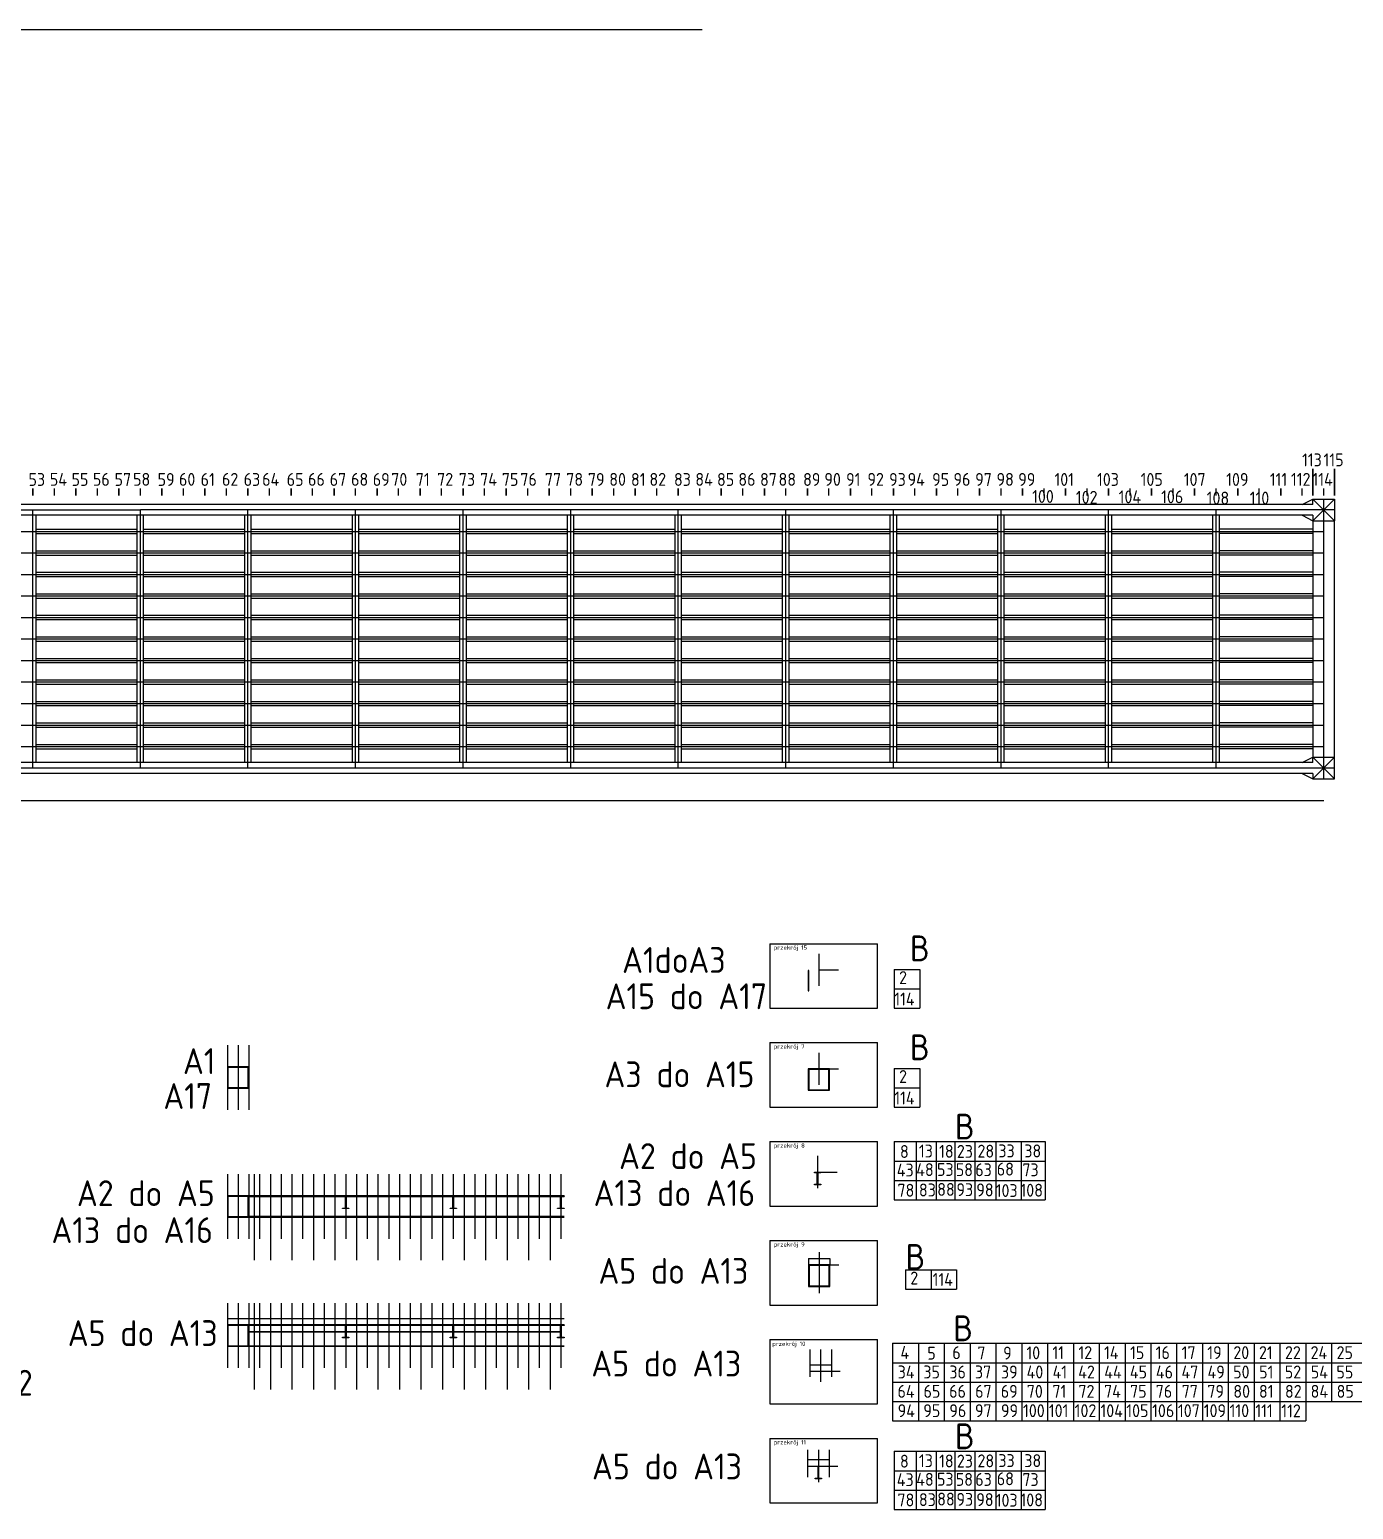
# Model space of a CAD drawing. Header units: millimetres. Extents: x 1597 to 131953, y -28680 to 57376.
# Drawn here: x 43442 to 74205, y -16002 to 18397 of the extents above; entities that cross this region are included whole.
import ezdxf

# ---------------------------------------------------------------- set-up
doc = ezdxf.new("R2010")
doc.units = ezdxf.units.MM
for name, color, linetype, lineweight in [('Warstwa1', 1, 'Continuous', 25), ('Warstwa2', 3, 'Continuous', 25), ('Warstwa3', 6, 'Continuous', 25), ('Warstwa4', 2, 'Continuous', 35)]:
    doc.layers.add(name, color=color, linetype=linetype, lineweight=lineweight)
doc.styles.get("Standard").update_dxf_attribs({"font": 'geniso.shx'})

msp = doc.modelspace()

# ---------------------------------------------------------------- linework, layer by layer
for p, q in [((73266.705, 7356.61), (18766.705, 7356.61)), ((73016.705, 7356.61), (73266.705, 7481.61)), ((73266.705, 7356.61), (73266.705, 7481.61)), ((73266.705, 7481.61), (73766.705, 7481.61)), ((73766.705, 7481.61), (73266.705, 6981.61)), ((73766.705, 6981.61), (73266.705, 7481.61)), ((73766.705, 7481.61), (73766.705, 6981.61)), ((73266.705, 7106.61), (18766.705, 7106.61)), ((73016.705, 7106.61), (73266.705, 6981.61)), ((73266.705, 7106.61), (73266.705, 6981.61)), ((73266.705, 6981.61), (73766.705, 6981.61)), ((73016.705, 1356.61), (73266.705, 1481.61)), ((73766.705, 981.61), (73266.705, 1481.61)), ((73766.705, 1481.61), (73266.705, 981.61)), ((73266.705, 1481.61), (73766.705, 1481.61)), ((73266.705, 1356.61), (73266.705, 1481.61)), ((73766.705, 981.61), (73766.705, 1481.61)), ((73266.705, 1356.61), (18766.705, 1356.61)), ((73266.705, 1106.61), (18766.705, 1106.61)), ((73016.705, 1106.61), (73266.705, 981.61)), ((73266.705, 1106.61), (73266.705, 981.61)), ((73266.705, 981.61), (73766.705, 981.61))]:
    msp.add_line(p, q)
at = {"layer": 'Warstwa1'}
for p, q in [((14178.198, 18397.046), (59068.709, 18397.046)), ((43591.705, 1356.61), (43591.705, 7106.61)), ((45941.705, 1356.61), (45941.705, 7106.61)), ((46091.705, 1356.61), (46091.705, 7106.61)), ((48441.705, 1356.61), (48441.705, 7106.61)), ((48591.705, 1356.61), (48591.705, 7106.61)), ((50941.705, 1356.61), (50941.705, 7106.61)), ((51091.705, 1356.61), (51091.705, 7106.61)), ((53441.705, 1356.61), (53441.705, 7106.61)), ((53591.705, 1356.61), (53591.705, 7106.61)), ((55941.705, 1356.61), (55941.705, 7106.61)), ((56091.705, 1356.61), (56091.705, 7106.61)), ((58441.705, 1356.61), (58441.705, 7106.61)), ((58591.705, 1356.61), (58591.705, 7106.61)), ((60941.705, 1356.61), (60941.705, 7106.61)), ((61091.705, 1356.61), (61091.705, 7106.61)), ((63441.705, 1356.61), (63441.705, 7106.61)), ((63591.705, 1356.61), (63591.705, 7106.61)), ((65941.705, 1356.61), (65941.705, 7106.61)), ((66091.705, 1356.61), (66091.705, 7106.61)), ((68441.705, 1356.61), (68441.705, 7106.61)), ((68591.705, 1356.61), (68591.705, 7106.61)), ((70941.705, 1356.61), (70941.705, 7106.61)), ((71091.705, 1356.61), (71091.705, 7106.61)), ((73266.705, 6981.61), (73266.705, 1481.61)), ((73766.705, 1481.61), (73766.705, 6981.61)), ((60646.591, -2851.392), (63146.591, -2851.392)), ((60646.591, -2851.392), (60646.591, -4351.392)), ((63146.591, -4351.392), (63146.591, -2851.392)), ((63535.848, -3451.392), (64130.001, -3451.392)), ((63535.848, -3451.392), (63535.848, -4351.392)), ((64130.001, -3451.392), (64130.001, -4351.392)), ((63535.848, -3901.392), (64130.001, -3901.392)), ((60646.591, -4351.392), (63146.591, -4351.392)), ((63535.848, -4351.392), (64130.001, -4351.392)), ((60646.591, -5151.392), (63146.591, -5151.392)), ((60646.591, -5151.392), (60646.591, -6651.392)), ((63146.591, -6651.392), (63146.591, -5151.392)), ((63535.848, -5751.392), (64130.001, -5751.392)), ((63535.848, -5751.392), (63535.848, -6651.392)), ((64130.001, -5751.392), (64130.001, -6651.392)), ((63535.848, -6201.392), (64130.001, -6201.392)), ((60646.591, -6651.392), (63146.591, -6651.392)), ((63535.848, -6651.392), (64130.001, -6651.392)), ((60646.591, -7451.392), (63146.591, -7451.392)), ((60646.591, -7451.392), (60646.591, -8951.392)), ((63146.591, -8951.392), (63146.591, -7451.392)), ((63535.848, -7453.254), (67044.753, -7453.254)), ((63535.848, -7453.254), (63535.848, -8803.254)), ((64045.673, -7453.254), (64045.673, -8803.254)), ((64513.263, -7453.254), (64513.263, -8803.254)), ((64945.082, -7453.254), (64945.082, -8803.254)), ((65411.759, -7453.254), (65411.759, -8803.254)), ((65892.869, -7453.254), (65892.869, -8803.254)), ((66487.022, -7453.254), (66487.022, -8803.254)), ((67044.753, -7453.254), (67044.753, -8803.254)), ((63535.848, -7903.254), (67044.753, -7903.254)), ((63535.848, -8353.254), (67044.753, -8353.254)), ((63535.848, -8803.254), (67044.753, -8803.254)), ((60646.591, -8951.392), (63146.591, -8951.392)), ((60646.591, -9751.392), (63146.591, -9751.392)), ((60646.591, -9751.392), (60646.591, -11251.392)), ((63146.591, -11251.392), (63146.591, -9751.392)), ((61539.412, -10170.606), (61539.412, -10320.606)), ((61539.412, -10170.606), (62039.412, -10170.606)), ((62039.412, -10170.606), (62039.412, -10320.606)), ((63795.639, -10435.146), (64389.792, -10435.146)), ((63795.639, -10435.146), (63795.639, -10885.146)), ((64389.792, -10435.146), (64389.792, -10885.146)), ((64389.792, -10435.146), (64983.944, -10435.146)), ((64389.792, -10435.146), (64389.792, -10885.146)), ((64983.944, -10435.146), (64983.944, -10885.146)), ((63795.639, -10885.146), (64389.792, -10885.146)), ((64389.792, -10885.146), (64983.944, -10885.146)), ((60646.591, -11251.392), (63146.591, -11251.392)), ((48037.248, -11560.972), (48037.248, -11710.972)), ((48037.248, -11560.972), (55862.248, -11560.972)), ((60646.591, -12051.392), (63146.591, -12051.392)), ((60646.591, -12051.392), (60646.591, -13551.392)), ((63146.591, -13551.392), (63146.591, -12051.392)), ((63497.931, -12141.324), (77897.931, -12141.324)), ((63497.931, -12141.324), (63497.931, -13941.324)), ((64097.931, -12141.324), (64097.931, -13941.324)), ((64697.931, -12141.324), (64697.931, -13941.324)), ((65297.931, -12141.324), (65297.931, -13941.324)), ((65897.931, -12141.324), (65897.931, -13941.324)), ((66497.931, -12141.324), (66497.931, -13941.324)), ((67097.931, -12141.324), (67097.931, -13941.324)), ((67697.931, -12141.324), (67697.931, -13941.324)), ((68297.931, -12141.324), (68297.931, -13941.324)), ((68897.931, -12141.324), (68897.931, -13941.324)), ((69497.931, -12141.324), (69497.931, -13941.324)), ((70097.931, -12141.324), (70097.931, -13941.324)), ((70697.931, -12141.324), (70697.931, -13941.324)), ((71297.931, -12141.324), (71297.931, -13941.324)), ((71897.931, -12141.324), (71897.931, -13941.324)), ((72497.931, -12141.324), (72497.931, -13941.324)), ((73097.931, -12141.324), (73097.931, -13941.324)), ((73697.931, -12141.324), (73697.931, -13491.324)), ((61573.501, -12637.914), (62073.501, -12637.914)), ((63497.931, -12591.324), (77897.931, -12591.324)), ((61573.501, -12787.914), (62073.501, -12787.914)), ((63497.931, -13041.324), (77897.931, -13041.324)), ((60646.591, -13551.392), (63146.591, -13551.392)), ((63497.931, -13491.324), (77897.931, -13491.324)), ((63497.931, -13941.324), (73097.931, -13941.324)), ((60646.591, -14351.392), (63146.591, -14351.392)), ((60646.591, -14351.392), (60646.591, -15851.392)), ((63146.591, -15851.392), (63146.591, -14351.392)), ((63535.848, -14651.961), (67044.753, -14651.961)), ((63535.848, -14651.961), (63535.848, -16001.961)), ((64045.673, -14651.961), (64045.673, -16001.961)), ((64513.263, -14651.961), (64513.263, -16001.961)), ((64945.082, -14651.961), (64945.082, -16001.961)), ((65411.759, -14651.961), (65411.759, -16001.961)), ((65892.869, -14651.961), (65892.869, -16001.961)), ((66487.022, -14651.961), (66487.022, -16001.961)), ((67044.753, -14651.961), (67044.753, -16001.961)), ((61521.299, -14843.371), (62021.299, -14843.371)), ((61521.299, -14993.371), (62021.299, -14993.371)), ((63535.848, -15101.961), (67044.753, -15101.961)), ((63535.848, -15551.961), (67044.753, -15551.961)), ((60646.591, -15851.392), (63146.591, -15851.392)), ((63535.848, -16001.961), (67044.753, -16001.961))]:
    msp.add_line(p, q, dxfattribs=at)
at = {"layer": 'Warstwa2'}
for p, q in [((44016.705, 7570.3), (44016.705, 7731.372)), ((45016.705, 7570.3), (45016.705, 7731.372)), ((46016.705, 7570.3), (46016.705, 7731.372)), ((47016.705, 7570.3), (47016.705, 7731.372)), ((48016.705, 7570.3), (48016.705, 7731.372)), ((49016.705, 7570.3), (49016.705, 7731.372)), ((50016.705, 7570.3), (50016.705, 7731.372)), ((51016.705, 7570.3), (51016.705, 7731.372)), ((52016.705, 7570.3), (52016.705, 7731.372)), ((53016.705, 7570.3), (53016.705, 7731.372)), ((54016.705, 7570.3), (54016.705, 7731.372)), ((55016.705, 7570.3), (55016.705, 7731.372)), ((56016.705, 7570.3), (56016.705, 7731.372)), ((57016.705, 7570.3), (57016.705, 7731.372)), ((58016.705, 7570.3), (58016.705, 7731.372)), ((59016.705, 7570.3), (59016.705, 7731.372)), ((60016.705, 7570.3), (60016.705, 7731.372)), ((61016.705, 7570.3), (61016.705, 7731.372)), ((62016.705, 7570.3), (62016.705, 7731.372)), ((63016.705, 7570.3), (63016.705, 7731.372)), ((64016.705, 7570.3), (64016.705, 7731.372)), ((65016.705, 7570.3), (65016.705, 7731.372)), ((66016.705, 7570.3), (66016.705, 7731.372)), ((67016.705, 7570.3), (67016.705, 7731.372)), ((68016.705, 7570.3), (68016.705, 7731.372)), ((69016.705, 7570.3), (69016.705, 7731.372)), ((70016.705, 7570.3), (70016.705, 7731.372)), ((71016.705, 7570.3), (71016.705, 7731.372)), ((72016.705, 7570.3), (72016.705, 7731.372)), ((73016.705, 7570.3), (73016.705, 7731.372)), ((73516.705, 7570.3), (73516.705, 7731.372))]:
    msp.add_line(p, q, dxfattribs=at)
for points in [[(61532.666, -3474.951), (61532.666, -3944.951), (61547.666, -3944.951), (61547.666, -3474.951)], [(48037.248, -6210.972), (48537.248, -6210.972), (48537.248, -5710.972), (48037.248, -5710.972)], [(48052.248, -6195.972), (48522.248, -6195.972), (48522.248, -5725.972), (48052.248, -5725.972)], [(61532.666, -6259.951), (62032.666, -6259.951), (62032.666, -5759.951), (61532.666, -5759.951)], [(61547.666, -6244.951), (62017.666, -6244.951), (62017.666, -5774.951), (61547.666, -5774.951)], [(61679.119, -8460.072), (61679.119, -8445.072), (61746.619, -8445.072), (61746.619, -8175.072), (61679.119, -8175.072), (61679.119, -8160.072), (61829.119, -8160.072), (61829.119, -8175.072), (61761.619, -8175.072), (61761.619, -8445.072), (61829.119, -8445.072), (61829.119, -8460.072)], [(48037.248, -9210.972), (48537.248, -9210.972), (48537.248, -8710.972), (48037.248, -8710.972)], [(48052.248, -9195.972), (48522.248, -9195.972), (48522.248, -8725.972), (48052.248, -8725.972)], [(50712.248, -9010.972), (50712.248, -8995.972), (50779.748, -8995.972), (50779.748, -8725.972), (50712.248, -8725.972), (50712.248, -8710.972), (50862.248, -8710.972), (50862.248, -8725.972), (50794.748, -8725.972), (50794.748, -8995.972), (50862.248, -8995.972), (50862.248, -9010.972)], [(53212.248, -9010.972), (53212.248, -8995.972), (53279.748, -8995.972), (53279.748, -8725.972), (53212.248, -8725.972), (53212.248, -8710.972), (53362.248, -8710.972), (53362.248, -8725.972), (53294.748, -8725.972), (53294.748, -8995.972), (53362.248, -8995.972), (53362.248, -9010.972)], [(55712.248, -9010.972), (55712.248, -8995.972), (55779.748, -8995.972), (55779.748, -8725.972), (55712.248, -8725.972), (55712.248, -8710.972), (55862.248, -8710.972), (55862.248, -8725.972), (55794.748, -8725.972), (55794.748, -8995.972), (55862.248, -8995.972), (55862.248, -9010.972)], [(61539.412, -10820.606), (62039.412, -10820.606), (62039.412, -10320.606), (61539.412, -10320.606)], [(61554.412, -10805.606), (62024.412, -10805.606), (62024.412, -10335.606), (61554.412, -10335.606)], [(48037.248, -12210.972), (48537.248, -12210.972), (48537.248, -11710.972), (48037.248, -11710.972)], [(48052.248, -12195.972), (48522.248, -12195.972), (48522.248, -11725.972), (48052.248, -11725.972)], [(50712.248, -12010.972), (50712.248, -11995.972), (50779.748, -11995.972), (50779.748, -11725.972), (50712.248, -11725.972), (50712.248, -11710.972), (50862.248, -11710.972), (50862.248, -11725.972), (50794.748, -11725.972), (50794.748, -11995.972), (50862.248, -11995.972), (50862.248, -12010.972)], [(53212.248, -12010.972), (53212.248, -11995.972), (53279.748, -11995.972), (53279.748, -11725.972), (53212.248, -11725.972), (53212.248, -11710.972), (53362.248, -11710.972), (53362.248, -11725.972), (53294.748, -11725.972), (53294.748, -11995.972), (53362.248, -11995.972), (53362.248, -12010.972)], [(55712.248, -12010.972), (55712.248, -11995.972), (55779.748, -11995.972), (55779.748, -11725.972), (55712.248, -11725.972), (55712.248, -11710.972), (55862.248, -11710.972), (55862.248, -11725.972), (55794.748, -11725.972), (55794.748, -11995.972), (55862.248, -11995.972), (55862.248, -12010.972)], [(61696.299, -15293.371), (61696.299, -15278.371), (61763.799, -15278.371), (61763.799, -15008.371), (61696.299, -15008.371), (61696.299, -14993.371), (61846.299, -14993.371), (61846.299, -15008.371), (61778.799, -15008.371), (61778.799, -15278.371), (61846.299, -15278.371), (61846.299, -15293.371)]]:
    msp.add_lwpolyline(points, close=True, dxfattribs=at)
at = {"layer": 'Warstwa3'}
for p, q in [((18266.705, 7231.61), (46016.705, 7231.61)), ((43516.705, 1231.61), (43516.705, 7231.61)), ((46016.705, 1231.61), (46016.705, 7231.61)), ((73766.705, 7231.61), (46016.705, 7231.61)), ((48516.705, 1231.61), (48516.705, 7231.61)), ((51016.705, 1231.61), (51016.705, 7231.61)), ((53516.705, 1231.61), (53516.705, 7231.61)), ((56016.705, 1231.61), (56016.705, 7231.61)), ((58516.705, 1231.61), (58516.705, 7231.61)), ((61016.705, 1231.61), (61016.705, 7231.61)), ((63516.705, 1231.61), (63516.705, 7231.61)), ((66016.705, 1231.61), (66016.705, 7231.61)), ((68516.705, 1231.61), (68516.705, 7231.61)), ((71016.705, 1231.61), (71016.705, 7231.61)), ((73516.705, 981.61), (73516.705, 7481.61)), ((73516.705, 981.61), (73516.705, 7481.61)), ((18516.705, 6731.61), (73516.705, 6731.61)), ((18516.705, 6231.61), (73516.705, 6231.61)), ((18516.705, 5731.61), (73516.705, 5731.61)), ((18516.705, 5231.61), (73516.705, 5231.61)), ((18516.705, 4731.61), (73516.705, 4731.61)), ((18516.705, 4231.61), (73516.705, 4231.61)), ((18516.705, 3731.61), (73516.705, 3731.61)), ((18516.705, 3231.61), (73516.705, 3231.61)), ((18516.705, 2731.61), (73516.705, 2731.61)), ((18516.705, 2231.61), (73516.705, 2231.61)), ((18516.705, 1731.61), (73516.705, 1731.61)), ((73766.705, 1231.61), (18266.705, 1231.61)), ((18516.705, 478.115), (73516.705, 478.115)), ((61782.666, -3084.951), (61782.666, -3834.951)), ((61782.666, -3459.951), (62236.929, -3459.951)), ((48037.248, -5210.972), (48037.248, -6710.972)), ((48287.248, -5210.972), (48287.248, -6710.972)), ((48537.248, -5210.972), (48537.248, -6710.972)), ((61782.666, -5384.951), (61782.666, -6134.951)), ((61782.666, -5759.951), (62236.929, -5759.951)), ((61754.119, -7785.072), (61754.119, -8535.072)), ((48037.248, -8210.972), (48037.248, -9710.972)), ((48287.248, -8210.972), (48287.248, -9710.972)), ((48537.248, -8210.972), (48537.248, -9710.972)), ((48787.248, -8210.972), (48787.248, -9710.972)), ((49287.248, -8210.972), (49287.248, -9710.972)), ((49787.248, -8210.972), (49787.248, -9710.972)), ((50287.248, -8210.972), (50287.248, -9710.972)), ((50787.248, -8210.972), (50787.248, -9710.972)), ((51287.248, -8210.972), (51287.248, -9710.972)), ((51787.248, -8210.972), (51787.248, -9710.972)), ((52287.248, -8210.972), (52287.248, -9710.972)), ((52787.248, -8210.972), (52787.248, -9710.972)), ((53287.248, -8210.972), (53287.248, -9710.972)), ((53787.248, -8210.972), (53787.248, -9710.972)), ((54287.248, -8210.972), (54287.248, -9710.972)), ((54787.248, -8210.972), (54787.248, -9710.972)), ((55287.248, -8210.972), (55287.248, -9710.972)), ((55787.248, -8210.972), (55787.248, -9710.972)), ((61754.119, -8160.072), (62208.382, -8160.072)), ((61789.412, -10020.606), (61789.412, -10972.405)), ((61789.412, -10320.606), (62243.675, -10320.606)), ((48037.248, -11210.972), (48037.248, -12710.972)), ((48287.248, -11210.972), (48287.248, -12710.972)), ((48537.248, -11210.972), (48537.248, -12710.972)), ((48787.248, -11210.972), (48787.248, -12710.972)), ((49287.248, -11210.972), (49287.248, -12710.972)), ((49787.248, -11210.972), (49787.248, -12710.972)), ((50287.248, -11210.972), (50287.248, -12710.972)), ((50787.248, -11210.972), (50787.248, -12710.972)), ((51287.248, -11210.972), (51287.248, -12710.972)), ((51787.248, -11210.972), (51787.248, -12710.972)), ((52287.248, -11210.972), (52287.248, -12710.972)), ((52787.248, -11210.972), (52787.248, -12710.972)), ((53287.248, -11210.972), (53287.248, -12710.972)), ((53787.248, -11210.972), (53787.248, -12710.972)), ((54287.248, -11210.972), (54287.248, -12710.972)), ((54787.248, -11210.972), (54787.248, -12710.972)), ((55287.248, -11210.972), (55287.248, -12710.972)), ((55787.248, -11210.972), (55787.248, -12710.972)), ((61823.501, -12287.914), (61823.501, -13037.914)), ((61823.501, -12787.914), (62277.764, -12787.914)), ((61771.299, -14618.371), (61771.299, -15368.371)), ((61771.299, -14993.371), (62225.562, -14993.371))]:
    msp.add_line(p, q, dxfattribs=at)
at = {"layer": 'Warstwa3', "color": 2}
for p, q in [((43591.705, 6781.61), (45941.705, 6781.61)), ((43591.705, 6681.61), (45941.705, 6681.61)), ((46091.705, 6781.61), (48441.705, 6781.61)), ((46091.705, 6681.61), (48441.705, 6681.61)), ((48591.705, 6781.61), (50941.705, 6781.61)), ((48591.705, 6681.61), (50941.705, 6681.61)), ((51091.705, 6781.61), (53441.705, 6781.61)), ((51091.705, 6681.61), (53441.705, 6681.61)), ((53591.705, 6781.61), (55941.705, 6781.61)), ((53591.705, 6681.61), (55941.705, 6681.61)), ((56091.705, 6781.61), (58441.705, 6781.61)), ((56091.705, 6681.61), (58441.705, 6681.61)), ((58591.705, 6781.61), (60941.705, 6781.61)), ((58591.705, 6681.61), (60941.705, 6681.61)), ((61091.705, 6781.61), (63441.705, 6781.61)), ((61091.705, 6681.61), (63441.705, 6681.61)), ((63591.705, 6781.61), (65941.705, 6781.61)), ((63591.705, 6681.61), (65941.705, 6681.61)), ((66091.705, 6781.61), (68441.705, 6781.61)), ((66091.705, 6681.61), (68441.705, 6681.61)), ((68591.705, 6781.61), (70941.705, 6781.61)), ((68591.705, 6681.61), (70941.705, 6681.61)), ((73266.705, 6781.61), (71091.705, 6781.61)), ((73266.705, 6681.61), (71091.705, 6681.61)), ((43591.705, 6281.61), (45941.705, 6281.61)), ((46091.705, 6281.61), (48441.705, 6281.61)), ((48591.705, 6281.61), (50941.705, 6281.61)), ((51091.705, 6281.61), (53441.705, 6281.61)), ((53591.705, 6281.61), (55941.705, 6281.61)), ((56091.705, 6281.61), (58441.705, 6281.61)), ((58591.705, 6281.61), (60941.705, 6281.61)), ((61091.705, 6281.61), (63441.705, 6281.61)), ((63591.705, 6281.61), (65941.705, 6281.61)), ((66091.705, 6281.61), (68441.705, 6281.61)), ((68591.705, 6281.61), (70941.705, 6281.61)), ((73266.705, 6281.61), (71091.705, 6281.61)), ((43591.705, 6181.61), (45941.705, 6181.61)), ((46091.705, 6181.61), (48441.705, 6181.61)), ((48591.705, 6181.61), (50941.705, 6181.61)), ((51091.705, 6181.61), (53441.705, 6181.61)), ((53591.705, 6181.61), (55941.705, 6181.61)), ((56091.705, 6181.61), (58441.705, 6181.61)), ((58591.705, 6181.61), (60941.705, 6181.61)), ((61091.705, 6181.61), (63441.705, 6181.61)), ((63591.705, 6181.61), (65941.705, 6181.61)), ((66091.705, 6181.61), (68441.705, 6181.61)), ((68591.705, 6181.61), (70941.705, 6181.61)), ((73266.705, 6181.61), (71091.705, 6181.61)), ((43591.705, 5781.61), (45941.705, 5781.61)), ((43591.705, 5681.61), (45941.705, 5681.61)), ((46091.705, 5781.61), (48441.705, 5781.61)), ((46091.705, 5681.61), (48441.705, 5681.61)), ((48591.705, 5781.61), (50941.705, 5781.61)), ((48591.705, 5681.61), (50941.705, 5681.61)), ((51091.705, 5781.61), (53441.705, 5781.61)), ((51091.705, 5681.61), (53441.705, 5681.61)), ((53591.705, 5781.61), (55941.705, 5781.61)), ((53591.705, 5681.61), (55941.705, 5681.61)), ((56091.705, 5781.61), (58441.705, 5781.61)), ((56091.705, 5681.61), (58441.705, 5681.61)), ((58591.705, 5781.61), (60941.705, 5781.61)), ((58591.705, 5681.61), (60941.705, 5681.61)), ((61091.705, 5781.61), (63441.705, 5781.61)), ((61091.705, 5681.61), (63441.705, 5681.61)), ((63591.705, 5781.61), (65941.705, 5781.61)), ((63591.705, 5681.61), (65941.705, 5681.61)), ((66091.705, 5781.61), (68441.705, 5781.61)), ((66091.705, 5681.61), (68441.705, 5681.61)), ((68591.705, 5781.61), (70941.705, 5781.61)), ((68591.705, 5681.61), (70941.705, 5681.61)), ((73266.705, 5781.61), (71091.705, 5781.61)), ((73266.705, 5681.61), (71091.705, 5681.61)), ((43591.705, 5281.61), (45941.705, 5281.61)), ((43591.705, 5181.61), (45941.705, 5181.61)), ((46091.705, 5281.61), (48441.705, 5281.61)), ((46091.705, 5181.61), (48441.705, 5181.61)), ((48591.705, 5281.61), (50941.705, 5281.61)), ((48591.705, 5181.61), (50941.705, 5181.61)), ((51091.705, 5281.61), (53441.705, 5281.61)), ((51091.705, 5181.61), (53441.705, 5181.61)), ((53591.705, 5281.61), (55941.705, 5281.61)), ((53591.705, 5181.61), (55941.705, 5181.61)), ((56091.705, 5281.61), (58441.705, 5281.61)), ((56091.705, 5181.61), (58441.705, 5181.61)), ((58591.705, 5281.61), (60941.705, 5281.61)), ((58591.705, 5181.61), (60941.705, 5181.61)), ((61091.705, 5281.61), (63441.705, 5281.61)), ((61091.705, 5181.61), (63441.705, 5181.61)), ((63591.705, 5281.61), (65941.705, 5281.61)), ((63591.705, 5181.61), (65941.705, 5181.61)), ((66091.705, 5281.61), (68441.705, 5281.61)), ((66091.705, 5181.61), (68441.705, 5181.61)), ((68591.705, 5281.61), (70941.705, 5281.61)), ((68591.705, 5181.61), (70941.705, 5181.61)), ((73266.705, 5281.61), (71091.705, 5281.61)), ((73266.705, 5181.61), (71091.705, 5181.61)), ((43591.705, 4781.61), (45941.705, 4781.61)), ((43591.705, 4681.61), (45941.705, 4681.61)), ((46091.705, 4781.61), (48441.705, 4781.61)), ((46091.705, 4681.61), (48441.705, 4681.61)), ((48591.705, 4781.61), (50941.705, 4781.61)), ((48591.705, 4681.61), (50941.705, 4681.61)), ((51091.705, 4781.61), (53441.705, 4781.61)), ((51091.705, 4681.61), (53441.705, 4681.61)), ((53591.705, 4781.61), (55941.705, 4781.61)), ((53591.705, 4681.61), (55941.705, 4681.61)), ((56091.705, 4781.61), (58441.705, 4781.61)), ((56091.705, 4681.61), (58441.705, 4681.61)), ((58591.705, 4781.61), (60941.705, 4781.61)), ((58591.705, 4681.61), (60941.705, 4681.61)), ((61091.705, 4781.61), (63441.705, 4781.61)), ((61091.705, 4681.61), (63441.705, 4681.61)), ((63591.705, 4781.61), (65941.705, 4781.61)), ((63591.705, 4681.61), (65941.705, 4681.61)), ((66091.705, 4781.61), (68441.705, 4781.61)), ((66091.705, 4681.61), (68441.705, 4681.61)), ((68591.705, 4781.61), (70941.705, 4781.61)), ((68591.705, 4681.61), (70941.705, 4681.61)), ((73266.705, 4781.61), (71091.705, 4781.61)), ((73266.705, 4681.61), (71091.705, 4681.61)), ((43591.705, 4281.61), (45941.705, 4281.61)), ((43591.705, 4181.61), (45941.705, 4181.61)), ((46091.705, 4281.61), (48441.705, 4281.61)), ((46091.705, 4181.61), (48441.705, 4181.61)), ((48591.705, 4281.61), (50941.705, 4281.61)), ((48591.705, 4181.61), (50941.705, 4181.61)), ((51091.705, 4281.61), (53441.705, 4281.61)), ((51091.705, 4181.61), (53441.705, 4181.61)), ((53591.705, 4281.61), (55941.705, 4281.61)), ((53591.705, 4181.61), (55941.705, 4181.61)), ((56091.705, 4281.61), (58441.705, 4281.61)), ((56091.705, 4181.61), (58441.705, 4181.61)), ((58591.705, 4281.61), (60941.705, 4281.61)), ((58591.705, 4181.61), (60941.705, 4181.61)), ((61091.705, 4281.61), (63441.705, 4281.61)), ((61091.705, 4181.61), (63441.705, 4181.61)), ((63591.705, 4281.61), (65941.705, 4281.61)), ((63591.705, 4181.61), (65941.705, 4181.61)), ((66091.705, 4281.61), (68441.705, 4281.61)), ((66091.705, 4181.61), (68441.705, 4181.61)), ((68591.705, 4281.61), (70941.705, 4281.61)), ((68591.705, 4181.61), (70941.705, 4181.61)), ((73266.705, 4281.61), (71091.705, 4281.61)), ((73266.705, 4181.61), (71091.705, 4181.61)), ((43591.705, 3781.61), (45941.705, 3781.61)), ((43591.705, 3681.61), (45941.705, 3681.61)), ((46091.705, 3781.61), (48441.705, 3781.61)), ((46091.705, 3681.61), (48441.705, 3681.61)), ((48591.705, 3781.61), (50941.705, 3781.61)), ((48591.705, 3681.61), (50941.705, 3681.61)), ((51091.705, 3781.61), (53441.705, 3781.61)), ((51091.705, 3681.61), (53441.705, 3681.61)), ((53591.705, 3781.61), (55941.705, 3781.61)), ((53591.705, 3681.61), (55941.705, 3681.61)), ((56091.705, 3781.61), (58441.705, 3781.61)), ((56091.705, 3681.61), (58441.705, 3681.61)), ((58591.705, 3781.61), (60941.705, 3781.61)), ((58591.705, 3681.61), (60941.705, 3681.61)), ((61091.705, 3781.61), (63441.705, 3781.61)), ((61091.705, 3681.61), (63441.705, 3681.61)), ((63591.705, 3781.61), (65941.705, 3781.61)), ((63591.705, 3681.61), (65941.705, 3681.61)), ((66091.705, 3781.61), (68441.705, 3781.61)), ((66091.705, 3681.61), (68441.705, 3681.61)), ((68591.705, 3781.61), (70941.705, 3781.61)), ((68591.705, 3681.61), (70941.705, 3681.61)), ((73266.705, 3781.61), (71091.705, 3781.61)), ((73266.705, 3681.61), (71091.705, 3681.61)), ((43591.705, 3281.61), (45941.705, 3281.61)), ((43591.705, 3181.61), (45941.705, 3181.61)), ((46091.705, 3281.61), (48441.705, 3281.61)), ((46091.705, 3181.61), (48441.705, 3181.61)), ((48591.705, 3281.61), (50941.705, 3281.61)), ((48591.705, 3181.61), (50941.705, 3181.61)), ((51091.705, 3281.61), (53441.705, 3281.61)), ((51091.705, 3181.61), (53441.705, 3181.61)), ((53591.705, 3281.61), (55941.705, 3281.61)), ((53591.705, 3181.61), (55941.705, 3181.61)), ((56091.705, 3281.61), (58441.705, 3281.61)), ((56091.705, 3181.61), (58441.705, 3181.61)), ((58591.705, 3281.61), (60941.705, 3281.61)), ((58591.705, 3181.61), (60941.705, 3181.61)), ((61091.705, 3281.61), (63441.705, 3281.61)), ((61091.705, 3181.61), (63441.705, 3181.61)), ((63591.705, 3281.61), (65941.705, 3281.61)), ((63591.705, 3181.61), (65941.705, 3181.61)), ((66091.705, 3281.61), (68441.705, 3281.61)), ((66091.705, 3181.61), (68441.705, 3181.61)), ((68591.705, 3281.61), (70941.705, 3281.61)), ((68591.705, 3181.61), (70941.705, 3181.61)), ((73266.705, 3281.61), (71091.705, 3281.61)), ((73266.705, 3181.61), (71091.705, 3181.61)), ((43591.705, 2781.61), (45941.705, 2781.61)), ((46091.705, 2781.61), (48441.705, 2781.61)), ((48591.705, 2781.61), (50941.705, 2781.61)), ((51091.705, 2781.61), (53441.705, 2781.61)), ((53591.705, 2781.61), (55941.705, 2781.61)), ((56091.705, 2781.61), (58441.705, 2781.61)), ((58591.705, 2781.61), (60941.705, 2781.61)), ((61091.705, 2781.61), (63441.705, 2781.61)), ((63591.705, 2781.61), (65941.705, 2781.61)), ((66091.705, 2781.61), (68441.705, 2781.61)), ((68591.705, 2781.61), (70941.705, 2781.61)), ((73266.705, 2781.61), (71091.705, 2781.61)), ((43591.705, 2681.61), (45941.705, 2681.61)), ((46091.705, 2681.61), (48441.705, 2681.61)), ((48591.705, 2681.61), (50941.705, 2681.61)), ((51091.705, 2681.61), (53441.705, 2681.61)), ((53591.705, 2681.61), (55941.705, 2681.61)), ((56091.705, 2681.61), (58441.705, 2681.61)), ((58591.705, 2681.61), (60941.705, 2681.61)), ((61091.705, 2681.61), (63441.705, 2681.61)), ((63591.705, 2681.61), (65941.705, 2681.61)), ((66091.705, 2681.61), (68441.705, 2681.61)), ((68591.705, 2681.61), (70941.705, 2681.61)), ((73266.705, 2681.61), (71091.705, 2681.61)), ((43591.705, 2281.61), (45941.705, 2281.61)), ((43591.705, 2181.61), (45941.705, 2181.61)), ((46091.705, 2281.61), (48441.705, 2281.61)), ((46091.705, 2181.61), (48441.705, 2181.61)), ((48591.705, 2281.61), (50941.705, 2281.61)), ((48591.705, 2181.61), (50941.705, 2181.61)), ((51091.705, 2281.61), (53441.705, 2281.61)), ((51091.705, 2181.61), (53441.705, 2181.61)), ((53591.705, 2281.61), (55941.705, 2281.61)), ((53591.705, 2181.61), (55941.705, 2181.61)), ((56091.705, 2281.61), (58441.705, 2281.61)), ((56091.705, 2181.61), (58441.705, 2181.61)), ((58591.705, 2281.61), (60941.705, 2281.61)), ((58591.705, 2181.61), (60941.705, 2181.61)), ((61091.705, 2281.61), (63441.705, 2281.61)), ((61091.705, 2181.61), (63441.705, 2181.61)), ((63591.705, 2281.61), (65941.705, 2281.61)), ((63591.705, 2181.61), (65941.705, 2181.61)), ((66091.705, 2281.61), (68441.705, 2281.61)), ((66091.705, 2181.61), (68441.705, 2181.61)), ((68591.705, 2281.61), (70941.705, 2281.61)), ((68591.705, 2181.61), (70941.705, 2181.61)), ((73266.705, 2281.61), (71091.705, 2281.61)), ((73266.705, 2181.61), (71091.705, 2181.61)), ((43591.705, 1781.61), (45941.705, 1781.61)), ((46091.705, 1781.61), (48441.705, 1781.61)), ((48591.705, 1781.61), (50941.705, 1781.61)), ((51091.705, 1781.61), (53441.705, 1781.61)), ((53591.705, 1781.61), (55941.705, 1781.61)), ((56091.705, 1781.61), (58441.705, 1781.61)), ((58591.705, 1781.61), (60941.705, 1781.61)), ((61091.705, 1781.61), (63441.705, 1781.61)), ((63591.705, 1781.61), (65941.705, 1781.61)), ((66091.705, 1781.61), (68441.705, 1781.61)), ((68591.705, 1781.61), (70941.705, 1781.61)), ((73266.705, 1781.61), (71091.705, 1781.61)), ((43591.705, 1681.61), (45941.705, 1681.61)), ((46091.705, 1681.61), (48441.705, 1681.61)), ((48591.705, 1681.61), (50941.705, 1681.61)), ((51091.705, 1681.61), (53441.705, 1681.61)), ((53591.705, 1681.61), (55941.705, 1681.61)), ((56091.705, 1681.61), (58441.705, 1681.61)), ((58591.705, 1681.61), (60941.705, 1681.61)), ((61091.705, 1681.61), (63441.705, 1681.61)), ((63591.705, 1681.61), (65941.705, 1681.61)), ((66091.705, 1681.61), (68441.705, 1681.61)), ((68591.705, 1681.61), (70941.705, 1681.61)), ((73266.705, 1681.61), (71091.705, 1681.61))]:
    msp.add_line(p, q, dxfattribs=at)
at = {"layer": 'Warstwa3', "color": 4}
for p, q in [((48662.248, -8210.972), (48662.248, -10210.972)), ((49037.248, -8210.972), (49037.248, -10210.972)), ((49537.248, -8210.972), (49537.248, -10210.972)), ((50037.248, -8210.972), (50037.248, -10210.972)), ((50537.248, -8210.972), (50537.248, -10210.972)), ((51037.248, -8210.972), (51037.248, -10210.972)), ((51537.248, -8210.972), (51537.248, -10210.972)), ((52037.248, -8210.972), (52037.248, -10210.972)), ((52537.248, -8210.972), (52537.248, -10210.972)), ((53037.248, -8210.972), (53037.248, -10210.972)), ((53537.248, -8210.972), (53537.248, -10210.972)), ((54037.248, -8210.972), (54037.248, -10210.972)), ((54537.248, -8210.972), (54537.248, -10210.972)), ((55037.248, -8210.972), (55037.248, -10210.972)), ((55537.248, -8210.972), (55537.248, -10210.972)), ((48662.248, -11210.972), (48662.248, -13210.972)), ((49037.248, -11210.972), (49037.248, -13210.972)), ((49537.248, -11210.972), (49537.248, -13210.972)), ((50037.248, -11210.972), (50037.248, -13210.972)), ((50537.248, -11210.972), (50537.248, -13210.972)), ((51037.248, -11210.972), (51037.248, -13210.972)), ((51537.248, -11210.972), (51537.248, -13210.972)), ((52037.248, -11210.972), (52037.248, -13210.972)), ((52537.248, -11210.972), (52537.248, -13210.972)), ((53037.248, -11210.972), (53037.248, -13210.972)), ((53537.248, -11210.972), (53537.248, -13210.972)), ((54037.248, -11210.972), (54037.248, -13210.972)), ((54537.248, -11210.972), (54537.248, -13210.972)), ((55037.248, -11210.972), (55037.248, -13210.972)), ((55537.248, -11210.972), (55537.248, -13210.972)), ((61573.501, -12287.914), (61573.501, -12922.164)), ((62073.501, -12287.914), (62073.501, -12922.164)), ((61521.299, -14618.371), (61521.299, -15252.621)), ((62021.299, -14618.371), (62021.299, -15252.621))]:
    msp.add_line(p, q, dxfattribs=at)
at = {"layer": 'Warstwa4'}
for p, q in [((73266.705, 7570.3), (73266.705, 8186.696)), ((73766.705, 7570.3), (73766.705, 8186.696)), ((43516.705, 7570.3), (43516.705, 7731.372)), ((44516.705, 7570.3), (44516.705, 7731.372)), ((45516.705, 7570.3), (45516.705, 7731.372)), ((46516.705, 7570.3), (46516.705, 7731.372)), ((47516.705, 7570.3), (47516.705, 7731.372)), ((48516.705, 7570.3), (48516.705, 7731.372)), ((49516.705, 7570.3), (49516.705, 7731.372)), ((50516.705, 7570.3), (50516.705, 7731.372)), ((51516.705, 7570.3), (51516.705, 7731.372)), ((52516.705, 7570.3), (52516.705, 7731.372)), ((53516.705, 7570.3), (53516.705, 7731.372)), ((54516.705, 7570.3), (54516.705, 7731.372)), ((55516.705, 7570.3), (55516.705, 7731.372)), ((56516.705, 7570.3), (56516.705, 7731.372)), ((57516.705, 7570.3), (57516.705, 7731.372)), ((58516.705, 7570.3), (58516.705, 7731.372)), ((59516.705, 7570.3), (59516.705, 7731.372)), ((60516.705, 7570.3), (60516.705, 7731.372)), ((61516.705, 7570.3), (61516.705, 7731.372)), ((62516.705, 7570.3), (62516.705, 7731.372)), ((63516.705, 7570.3), (63516.705, 7731.372)), ((64516.705, 7570.3), (64516.705, 7731.372)), ((65516.705, 7570.3), (65516.705, 7731.372)), ((66516.705, 7570.3), (66516.705, 7731.372)), ((67516.705, 7570.3), (67516.705, 7731.372)), ((68516.705, 7570.3), (68516.705, 7731.372)), ((69516.705, 7570.3), (69516.705, 7731.372)), ((70516.705, 7570.3), (70516.705, 7731.372)), ((71516.705, 7570.3), (71516.705, 7731.372)), ((72516.705, 7570.3), (72516.705, 7731.372)), ((48537.248, -8710.972), (55862.248, -8710.972)), ((48537.248, -8725.972), (55862.248, -8725.972)), ((48537.248, -9195.972), (55862.248, -9195.972)), ((48537.248, -9210.972), (55862.248, -9210.972)), ((48537.248, -11710.972), (55862.248, -11710.972)), ((48537.248, -11722.972), (50712.248, -11722.972)), ((48537.248, -11872.972), (50779.748, -11872.972)), ((50794.748, -11872.972), (53279.748, -11872.972)), ((50862.248, -11722.972), (53212.248, -11722.972)), ((53294.748, -11872.972), (55779.748, -11872.972)), ((53362.248, -11722.972), (55712.248, -11722.972)), ((48537.248, -12210.972), (55862.248, -12210.972))]:
    msp.add_line(p, q, dxfattribs=at)

# ---------------------------------------------------------------- texts
at = {"layer": 'Warstwa1'}
for s, height, p in [('A1doA3', 600, (57211.371, -3530.631)), ('przekrój 15', 100, (60735.076, -2991.917)), ('A15 do A17', 600, (56828.796, -4374.562)), ('A1', 600, (47006.359, -5880.877)), ('przekrój 7', 100, (60735.076, -5291.917)), ('A3 do A15', 600, (56801.613, -6188.617)), ('A17', 600, (46550.652, -6693.651)), ('A2 do A5', 600, (57140.952, -8088.754)), ('przekrój 8', 100, (60735.076, -7591.917)), ('A2 do A5', 600, (44541.617, -8951.283)), ('A13 do A16', 600, (56549.886, -8948.228)), ('A13 do A16', 600, (43950.55, -9810.758)), ('przekrój 9', 100, (60735.076, -9891.917)), ('A5 do A13', 600, (56661.835, -10757.724)), ('A5 do A13', 600, (44329.011, -12204.38)), ('A5 do A13', 600, (56496.295, -12912.142)), ('przekrój 10', 100, (60701.287, -12201.716)), ('przekrój 11', 100, (60735.076, -14491.917)), ('A5 do A13', 600, (56512.674, -15303.718))]:
    msp.add_text(s, height=height, dxfattribs=at).set_placement(p)
at = {"layer": 'Warstwa2'}
for s, p in [('54', (43912.369, 7791.875)), ('56', (44912.369, 7791.875)), ('58', (45845.835, 7791.875)), ('60', (46912.369, 7791.875)), ('62', (47912.369, 7791.875)), ('64', (48845.835, 7791.875)), ('66', (49912.369, 7791.875)), ('68', (50912.369, 7791.875)), ('70', (51845.835, 7791.875)), ('72', (52912.369, 7791.875)), ('74', (53912.369, 7791.875)), ('76', (54845.835, 7791.875)), ('78', (55912.369, 7791.875)), ('80', (56912.369, 7791.875)), ('82', (57845.835, 7791.875)), ('84', (58912.369, 7791.875)), ('86', (59912.369, 7791.875)), ('88', (60845.835, 7791.875)), ('90', (61912.369, 7791.875)), ('92', (62912.369, 7791.875)), ('94', (63845.835, 7791.875)), ('96', (64912.369, 7791.875)), ('98', (65912.369, 7791.875)), ('112', (72754.147, 7791.875)), ('114', (73254.147, 7791.875)), ('100', (66739.375, 7394.559)), ('102', (67755.759, 7374.342)), ('104', (68750.545, 7384.682)), ('106', (69737.278, 7386.734)), ('108', (70795.74, 7356.61)), ('110', (71795.74, 7356.61)), ('2', (63648.372, -3790.208)), ('2', (63648.372, -6090.208)), ('8', (63668.714, -7832.964)), ('18', (64577.084, -7827.825)), ('28', (65469.592, -7824.981)), ('38', (66557.681, -7819.644)), ('48', (64046.001, -8253.993)), ('58', (64965.418, -8255.577)), ('68', (65917.955, -8242.07)), ('78', (63609.75, -8733.694)), ('88', (64533.76, -8713.288)), ('98', (65442.167, -8725.434)), ('108', (66468.681, -8732.624)), ('2', (63908.162, -10773.962)), ('114', (64426.973, -10807.507)), ('4', (63679.9, -12504.756)), ('5', (64303.689, -12521.034)), ('7', (65466.623, -12515.895)), ('10', (66606.604, -12513.051)), ('12', (67815.444, -12507.714)), ('15', (69015.444, -12507.714)), ('17', (70215.444, -12507.714)), ('20', (71415.444, -12507.714)), ('22', (72615.444, -12507.714)), ('25', (73815.444, -12507.714)), ('34', (63615.444, -12957.714)), ('36', (64815.444, -12957.714)), ('39', (66015.444, -12957.714)), ('41', (67215.444, -12957.714)), ('44', (68415.444, -12957.714)), ('46', (69615.444, -12957.714)), ('49', (70815.444, -12957.714)), ('51', (72015.444, -12957.714)), ('54', (73215.444, -12957.714)), ('65', (64215.444, -13407.714)), ('67', (65415.444, -13407.714)), ('70', (66615.444, -13407.714)), ('72', (67815.444, -13407.714)), ('75', (69015.444, -13407.714)), ('77', (70215.444, -13407.714)), ('80', (71415.444, -13407.714)), ('82', (72615.444, -13407.714)), ('85', (73815.444, -13407.714)), ('94', (63615.444, -13857.714)), ('96', (64815.444, -13857.714)), ('99', (66015.444, -13857.714)), ('101', (67127.931, -13857.714)), ('104', (68327.931, -13857.714)), ('106', (69527.931, -13857.714)), ('109', (70727.931, -13857.714)), ('111', (71927.931, -13857.714)), ('112', (72529.668, -13860.994)), ('8', (63668.714, -15031.671)), ('18', (64577.084, -15026.532)), ('28', (65469.592, -15023.688)), ('38', (66557.681, -15018.351)), ('48', (64046.001, -15452.7)), ('58', (64965.418, -15454.284)), ('68', (65917.955, -15440.777)), ('78', (63609.75, -15932.4)), ('88', (64533.76, -15911.995)), ('98', (65442.167, -15924.141)), ('108', (66468.681, -15931.331))]:
    msp.add_text(s, height=300, dxfattribs=at).set_placement(p)
at = {"layer": 'Warstwa4'}
for s, height, p in [('113', 300, (73011.729, 8244.681)), ('115', 300, (73511.729, 8244.681)), ('53', 300, (43416.684, 7789.358)), ('55', 300, (44416.684, 7789.358)), ('57', 300, (45416.684, 7789.358)), ('59', 300, (46416.684, 7789.358)), ('61', 300, (47416.684, 7789.358)), ('63', 300, (48416.684, 7789.358)), ('65', 300, (49416.684, 7789.358)), ('67', 300, (50416.684, 7789.358)), ('69', 300, (51416.684, 7789.358)), ('71', 300, (52416.684, 7789.358)), ('73', 300, (53416.684, 7789.358)), ('75', 300, (54416.684, 7789.358)), ('77', 300, (55416.684, 7789.358)), ('79', 300, (56416.684, 7789.358)), ('81', 300, (57416.684, 7789.358)), ('83', 300, (58416.684, 7789.358)), ('85', 300, (59416.684, 7789.358)), ('87', 300, (60416.684, 7789.358)), ('89', 300, (61416.684, 7789.358)), ('91', 300, (62416.684, 7789.358)), ('93', 300, (63416.684, 7789.358)), ('95', 300, (64416.684, 7789.358)), ('97', 300, (65416.684, 7789.358)), ('99', 300, (66416.684, 7789.358)), ('101', 300, (67257.902, 7789.358)), ('103', 300, (68247.472, 7789.358)), ('105', 300, (69260.985, 7789.358)), ('107', 300, (70263.166, 7789.358)), ('109', 300, (71249.23, 7789.358)), ('111', 300, (72261.729, 7789.358)), ('B', 600, (63900.101, -3259.953)), ('114', 300, (63535.848, -4288.396)), ('B', 600, (63900.101, -5559.953)), ('114', 300, (63535.848, -6588.396)), ('B', 600, (64945.082, -7403.254)), ('13', 300, (64108.91, -7821.276)), ('23', 300, (64990.894, -7830.467)), ('33', 300, (65955.2, -7819.106)), ('43', 300, (63594.534, -8263.266)), ('53', 300, (64528.571, -8251.86)), ('63', 300, (65417.635, -8256.582)), ('73', 300, (66512.318, -8259.441)), ('83', 300, (64109.207, -8726.825)), ('93', 300, (64980.787, -8719.976)), ('103', 300, (65892.869, -8740.259)), ('B', 600, (63797.873, -10432.089)), ('B', 600, (64907.164, -12091.324)), ('6', 300, (64885.156, -12509.346)), ('9', 300, (66067.217, -12518.536)), ('11', 300, (67211.024, -12507.175)), ('14', 300, (68411.024, -12507.175)), ('16', 300, (69611.024, -12507.175)), ('19', 300, (70811.024, -12507.175)), ('21', 300, (72011.024, -12507.175)), ('24', 300, (73211.024, -12507.175)), ('35', 300, (64211.024, -12957.175)), ('37', 300, (65411.024, -12957.175)), ('40', 300, (66611.024, -12957.175)), ('42', 300, (67811.024, -12957.175)), ('45', 300, (69011.024, -12957.175)), ('47', 300, (70211.024, -12957.175)), ('50', 300, (71411.024, -12957.175)), ('52', 300, (72611.024, -12957.175)), ('55', 300, (73811.024, -12957.175)), ('A6 do A12', 600, (40044.107, -13357.347)), ('64', 300, (63611.024, -13407.175)), ('66', 300, (64811.024, -13407.175)), ('69', 300, (66011.024, -13407.175)), ('71', 300, (67211.024, -13407.175)), ('74', 300, (68411.024, -13407.175)), ('76', 300, (69611.024, -13407.175)), ('79', 300, (70811.024, -13407.175)), ('81', 300, (72011.024, -13407.175)), ('84', 300, (73211.024, -13407.175)), ('95', 300, (64211.024, -13857.175)), ('97', 300, (65411.024, -13857.175)), ('100', 300, (66527.931, -13857.175)), ('102', 300, (67727.931, -13857.175)), ('105', 300, (68927.931, -13857.175)), ('107', 300, (70127.931, -13857.175)), ('110', 300, (71327.931, -13857.175)), ('B', 600, (64945.082, -14601.961)), ('13', 300, (64108.91, -15019.983)), ('23', 300, (64990.894, -15029.174)), ('33', 300, (65955.2, -15017.813)), ('43', 300, (63594.534, -15461.973)), ('53', 300, (64528.571, -15450.567)), ('63', 300, (65417.635, -15455.289)), ('73', 300, (66512.318, -15458.148)), ('83', 300, (64109.207, -15925.532)), ('93', 300, (64980.787, -15918.683)), ('103', 300, (65892.869, -15938.966))]:
    msp.add_text(s, height=height, dxfattribs=at).set_placement(p)

doc.saveas('drawing.dxf')
